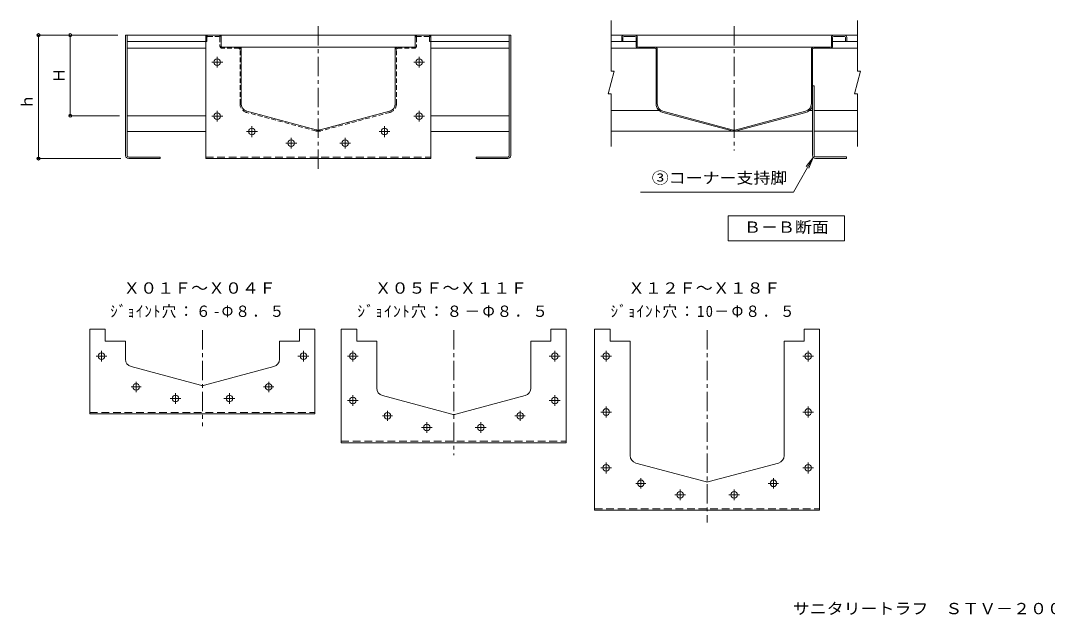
# Model space of a CAD drawing. Units: millimetres at full size, sheet at 1:5; details may follow other scales. Extents: x -1281 to 1152, y -959 to 955.
# Drawn here: x -1182 to 151, y -959 to -187 of the extents above; entities that cross this region are included whole.
import ezdxf
from ezdxf.enums import TextEntityAlignment as Align

# ---------------------------------------------------------------- set-up
doc = ezdxf.new("R2010")
doc.units = ezdxf.units.MM
doc.header["$LTSCALE"] = 5
doc.header["$PDMODE"] = 32
doc.header["$PDSIZE"] = 4
for name, pattern in [('CHAIN1', [8, 5, -1, 1, -1]), ('CHAIN2', [12, 9, -1, 1, -1]), ('DASHED1', [1.8, 1.2, -0.6]), ('DASHED2', [3, 2, -1])]:
    doc.linetypes.add(name, pattern=pattern)
for name, color, linetype, lineweight in [('0-0_通り芯', 3, 'Continuous', 9), ('0-1_躯体', 6, 'Continuous', 9), ('0-3_建具', 4, 'Continuous', 9), ('0-4_その他', 7, 'Continuous', 9), ('0-F_092', 7, 'Continuous', 9)]:
    doc.layers.add(name, color=color, linetype=linetype, lineweight=lineweight)
doc.layers.add('F-F_F-Fﾚｲﾔ', color=2, linetype='Continuous')
doc.styles.add('ＭＳ ゴシック', font='')
doc.styles.get('ＭＳ ゴシック').set_extended_font_data('MS Gothic')

msp = doc.modelspace()

# ---------------------------------------------------------------- linework, layer by layer
at = {"layer": '0-0_通り芯', "linetype": 'CHAIN1'}
msp.add_line((-255.868, -194.45), (-255.868, -356.009), dxfattribs=at)
at = {"layer": '0-0_通り芯'}
for p, q in [((-1043.864, -206.26), (-1043.864, -331.261)), ((-630.106, -206.26), (-1043.864, -206.26)), ((-649.865, -206.26), (-547.864, -206.26)), ((-547.865, -206.26), (-547.865, -331.261)), ((-401.869, -209.261), (-401.869, -214.26)), ((-400.369, -209.261), (-400.369, -214.26)), ((-398.868, -207.761), (-384.869, -207.761)), ((-129.868, -220.26), (-129.868, -209.261)), ((-128.369, -209.261), (-128.369, -220.26)), ((-112.869, -207.761), (-126.868, -207.761)), ((-111.369, -209.261), (-111.369, -214.26)), ((-109.868, -209.261), (-109.868, -214.26)), ((-1043.864, -214.26), (-941.865, -214.26)), ((-941.865, -223.26), (-1043.864, -223.26)), ((-895.865, -221.76), (-695.865, -221.76)), ((-547.864, -214.26), (-649.865, -214.26)), ((-649.865, -223.26), (-547.864, -223.26)), ((-131.368, -221.76), (-380.369, -221.76)), ((-357.369, -295.239), (-357.369, -224.76)), ((-355.869, -295.239), (-355.869, -224.76)), ((-155.869, -295.239), (-155.869, -224.76)), ((-154.369, -295.239), (-154.369, -224.76)), ((-152.869, -223.26), (-131.368, -223.26)), ((-111.369, -214.26), (-109.868, -214.26)), ((-353.243, -304.064), (-415.787, -304.064)), ((-258.845, -330.463), (-348.845, -306.348)), ((-348.457, -304.898), (-258.457, -329.014)), ((-163.279, -304.898), (-253.279, -329.014)), ((-252.891, -330.463), (-162.891, -306.348)), ((-158.493, -304.064), (-154.367, -304.064)), ((-152.367, -304.064), (-95.949, -304.064)), ((-941.865, -310.761), (-1043.864, -310.761)), ((-649.865, -310.761), (-547.865, -310.761)), ((-941.865, -331.261), (-1043.864, -331.261)), ((-649.865, -331.261), (-547.865, -331.261))]:
    msp.add_line(p, q, dxfattribs=at)
at = {"layer": '0-0_通り芯', "linetype": 'DASHED1'}
for p, q in [((-941.865, -209.26), (-941.865, -214.26)), ((-940.364, -209.26), (-940.364, -214.26)), ((-924.865, -206.26), (-938.865, -206.26)), ((-938.864, -207.761), (-924.865, -207.761)), ((-923.365, -209.26), (-923.365, -220.26)), ((-921.865, -220.26), (-921.865, -209.26)), ((-669.865, -220.26), (-669.865, -209.26)), ((-668.365, -209.26), (-668.365, -220.26)), ((-652.865, -206.26), (-666.865, -206.26)), ((-652.865, -207.761), (-666.865, -207.761)), ((-651.365, -209.26), (-651.365, -214.26)), ((-649.865, -209.26), (-649.865, -214.26)), ((-940.364, -214.26), (-941.865, -214.26)), ((-898.865, -221.76), (-920.365, -221.76)), ((-898.865, -223.26), (-920.365, -223.26)), ((-897.365, -295.239), (-897.365, -224.76)), ((-895.865, -295.239), (-895.865, -224.76)), ((-694.365, -295.239), (-694.365, -224.76)), ((-671.365, -221.76), (-692.865, -221.76)), ((-692.865, -223.26), (-671.365, -223.26)), ((-651.365, -214.26), (-649.865, -214.26)), ((-798.841, -330.463), (-888.841, -306.348)), ((-702.888, -306.348), (-792.888, -330.463)), ((-793.276, -329.014), (-753.276, -318.296))]:
    msp.add_line(p, q, dxfattribs=at)
at = {"layer": '0-0_通り芯', "color": 4, "linetype": 'CHAIN2'}
for p, q in [((-1038.796, -662.488), (-1025.536, -662.488)), ((-1032.166, -655.853), (-1032.166, -669.118)), ((-853.536, -662.488), (-866.796, -662.488)), ((-860.166, -655.853), (-860.166, -669.118)), ((-712.591, -699.988), (-699.331, -699.988)), ((-705.961, -693.353), (-705.961, -706.618)), ((-527.33, -699.988), (-540.59, -699.988)), ((-533.96, -693.353), (-533.96, -706.618)), ((-377.138, -780.853), (-377.138, -794.118)), ((-205.137, -780.853), (-205.137, -794.118)), ((-383.768, -787.488), (-370.508, -787.488)), ((-198.507, -787.488), (-211.767, -787.488))]:
    msp.add_line(p, q, dxfattribs=at)
at = {"layer": '0-0_通り芯', "color": 4}
for centre in [(-1032.166, -662.488), (-860.166, -662.488), (-705.961, -699.988), (-533.96, -699.988), (-377.138, -787.488), (-205.137, -787.488)]:
    msp.add_circle(centre, 4.25, dxfattribs=at)
at = {"layer": '0-0_通り芯', "linetype": 'DASHED1'}
for centre, radius, start, end in [((-938.865, -209.26), 3, 90, 180), ((-938.864, -209.26), 1.5, 90, 180), ((-924.865, -209.26), 3, 0, 90), ((-924.865, -209.26), 1.5, 0, 90), ((-666.865, -209.26), 3, 90, 180), ((-666.865, -209.26), 1.5, 90, 180), ((-652.865, -209.26), 3, 0, 90), ((-652.865, -209.26), 1.5, 0, 90), ((-920.365, -220.26), 3, 180, 270), ((-920.365, -220.26), 1.5, 180, 270), ((-898.865, -224.76), 3, 0, 90), ((-898.865, -224.76), 1.5, 0, 90), ((-692.865, -224.76), 3, 90, 180), ((-692.865, -224.76), 1.5, 90, 180), ((-671.365, -220.26), 3, 270, 0), ((-671.365, -220.26), 1.5, 270, 0), ((-885.865, -295.239), 11.5, 180, 254.99979), ((-705.865, -295.239), 11.5, 285.00021, 0), ((-795.865, -319.355), 11.5, 255.00041, 284.99959), ((-795.865, -319.355), 10, 254.99962, 285.00038)]:
    msp.add_arc(centre, radius, start, end, dxfattribs=at)
at = {"layer": '0-0_通り芯'}
for centre, radius, start, end in [((-398.869, -209.261), 3, 90, 180), ((-398.868, -209.261), 1.5, 90, 180), ((-384.869, -209.261), 3, 0, 90), ((-384.869, -209.261), 1.5, 0, 90), ((-126.868, -209.261), 3, 90, 180), ((-126.868, -209.261), 1.5, 90, 180), ((-112.869, -209.261), 3, 0, 90), ((-112.869, -209.261), 1.5, 0, 90), ((-380.369, -220.26), 3, 180, 270), ((-380.369, -220.26), 1.5, 180, 270), ((-358.869, -224.76), 3, 0, 90), ((-358.869, -224.76), 1.5, 0, 90), ((-152.869, -224.76), 3, 90, 180), ((-152.869, -224.76), 1.5, 90, 180), ((-131.368, -220.26), 3, 270, 0), ((-131.368, -220.26), 1.5, 270, 0), ((-345.869, -295.239), 11.5, 180, 254.99998), ((-345.869, -295.239), 10, 180, 254.99988), ((-165.867, -295.239), 10, 285.00012, 0), ((-165.867, -295.239), 11.5, 285.00002, 0), ((-255.869, -319.355), 11.5, 254.99998, 285.00002), ((-255.869, -319.355), 10, 254.99974, 270.00401), ((-255.867, -319.355), 10, 269.99599, 285.00026)]:
    msp.add_arc(centre, radius, start, end, dxfattribs=at)
at = {"layer": '0-1_躯体', "linetype": 'CHAIN1'}
for p, q in [((-795.864, -194.45), (-795.864, -382.662)), ((-926.914, -248.3), (-926.914, -234.227)), ((-664.815, -248.3), (-664.815, -234.227)), ((-919.877, -241.263), (-933.95, -241.263)), ((-671.851, -241.263), (-657.778, -241.263)), ((-926.914, -318.296), (-926.914, -304.223)), ((-664.815, -318.296), (-664.815, -304.223)), ((-919.877, -311.26), (-933.95, -311.26)), ((-671.851, -311.26), (-657.778, -311.26)), ((-874.828, -331.261), (-888.901, -331.261)), ((-881.865, -338.297), (-881.865, -324.224)), ((-716.901, -331.261), (-702.827, -331.261)), ((-709.864, -338.297), (-709.864, -324.224)), ((-823.827, -346.26), (-837.9, -346.26)), ((-830.864, -353.297), (-830.864, -339.224)), ((-767.901, -346.26), (-753.828, -346.26)), ((-760.864, -353.297), (-760.864, -339.224))]:
    msp.add_line(p, q, dxfattribs=at)
at = {"layer": '0-1_躯体'}
for p, q in [((-1045.864, -206.26), (-1045.864, -362.26)), ((-1045.864, -206.26), (-1043.864, -206.26)), ((-1043.864, -206.26), (-1043.864, -362.26)), ((-921.865, -206.26), (-941.865, -206.26)), ((-941.865, -206.26), (-941.865, -366.261)), ((-921.865, -221.76), (-921.865, -206.26)), ((-669.865, -221.76), (-669.865, -206.26)), ((-547.864, -206.26), (-547.864, -362.26)), ((-545.864, -206.26), (-547.864, -206.26)), ((-545.864, -206.26), (-545.864, -362.26)), ((-921.865, -221.76), (-895.865, -221.76)), ((-895.865, -295.239), (-895.865, -221.76)), ((-669.865, -221.76), (-695.865, -221.76)), ((-695.865, -295.239), (-695.865, -221.76)), ((-154.367, -272.052), (-152.367, -272.052)), ((-154.367, -362.052), (-154.367, -272.052)), ((-152.367, -362.052), (-152.367, -272.052)), ((-888.453, -304.898), (-798.453, -329.014)), ((-703.277, -304.898), (-793.277, -329.014)), ((-1041.864, -364.26), (-1000.864, -364.26)), ((-1041.864, -366.26), (-1000.864, -366.26)), ((-1000.864, -364.26), (-1000.864, -366.26)), ((-941.865, -366.261), (-649.865, -366.261)), ((-590.864, -364.26), (-590.864, -366.26)), ((-549.865, -364.26), (-590.864, -364.26)), ((-549.865, -366.26), (-590.864, -366.26)), ((-150.367, -364.052), (-110.367, -364.052)), ((-150.367, -366.052), (-110.367, -366.052)), ((-110.367, -364.052), (-110.367, -366.052))]:
    msp.add_line(p, q, dxfattribs=at)
at = {"layer": '0-1_躯体', "linetype": 'DASHED2'}
msp.add_line((-941.865, -364.26), (-649.865, -364.26), dxfattribs=at)
at = {"layer": '0-1_躯体', "color": 4, "linetype": 'CHAIN1'}
for p, q in [((-946.166, -588.756), (-946.166, -713.383)), ((-619.96, -588.756), (-619.96, -750.883)), ((-291.137, -588.756), (-291.137, -838.383)), ((-1070.179, -622.491), (-1084.252, -622.491)), ((-1077.216, -629.528), (-1077.216, -615.454)), ((-822.153, -622.491), (-808.08, -622.491)), ((-815.116, -629.528), (-815.116, -615.454)), ((-743.973, -622.491), (-758.047, -622.491)), ((-751.01, -629.528), (-751.01, -615.454)), ((-495.947, -622.491), (-481.874, -622.491)), ((-488.911, -629.528), (-488.911, -615.454)), ((-415.15, -622.491), (-429.224, -622.491)), ((-422.187, -629.528), (-422.187, -615.454)), ((-167.124, -622.491), (-153.051, -622.491)), ((-160.088, -629.528), (-160.088, -615.454)), ((-974.129, -677.488), (-988.202, -677.488)), ((-981.166, -684.525), (-981.166, -670.451)), ((-918.203, -677.488), (-904.13, -677.488)), ((-911.166, -684.525), (-911.166, -670.451)), ((-751.01, -687.024), (-751.01, -672.951)), ((-488.911, -687.024), (-488.911, -672.951)), ((-743.973, -679.988), (-758.047, -679.988)), ((-495.947, -679.988), (-481.874, -679.988)), ((-422.187, -702.026), (-422.187, -687.953)), ((-160.088, -702.026), (-160.088, -687.953)), ((-415.15, -694.989), (-429.224, -694.989)), ((-167.124, -694.989), (-153.051, -694.989)), ((-647.924, -714.988), (-661.997, -714.988)), ((-654.96, -722.025), (-654.96, -707.951)), ((-591.997, -714.988), (-577.924, -714.988)), ((-584.961, -722.025), (-584.961, -707.951)), ((-415.15, -767.488), (-429.224, -767.488)), ((-422.187, -774.524), (-422.187, -760.451)), ((-167.124, -767.488), (-153.051, -767.488)), ((-160.088, -774.524), (-160.088, -760.451)), ((-326.137, -809.525), (-326.137, -795.451)), ((-256.137, -809.525), (-256.137, -795.451)), ((-319.101, -802.488), (-333.174, -802.488)), ((-263.174, -802.488), (-249.101, -802.488))]:
    msp.add_line(p, q, dxfattribs=at)
at = {"layer": '0-1_躯体', "color": 4, "linetype": 'DASHED2'}
for p, q in [((-1092.166, -695.488), (-800.166, -695.488)), ((-765.961, -732.988), (-473.961, -732.988)), ((-437.138, -820.488), (-145.138, -820.488))]:
    msp.add_line(p, q, dxfattribs=at)
at = {"layer": '0-1_躯体'}
msp.add_lwpolyline([(-669.865, -206.26), (-649.865, -206.26), (-649.865, -366.261)], dxfattribs=at)
for centre in [(-926.914, -241.263), (-664.815, -241.263), (-926.914, -311.26), (-664.815, -311.26), (-881.865, -331.261), (-709.864, -331.261), (-830.864, -346.26), (-760.864, -346.26)]:
    msp.add_circle(centre, 4.25, dxfattribs=at)
for centre, radius, start, end in [((-885.865, -295.239), 10, 180, 254.99974), ((-705.865, -295.239), 10, 284.99989, 359.9995), ((-795.865, -319.355), 10, 254.99962, 285.00038), ((-1041.864, -362.26), 4, 180, 270), ((-1041.864, -362.26), 2, 180, 270), ((-549.865, -362.26), 2, 270, 0), ((-549.865, -362.26), 4, 270, 0), ((-150.367, -362.052), 4, 180, 270), ((-150.367, -362.052), 2, 180, 270)]:
    msp.add_arc(centre, radius, start, end, dxfattribs=at)
at = {"layer": '0-3_建具'}
for p, q in [((-1072.166, -587.488), (-1092.166, -587.488)), ((-1092.166, -587.488), (-1092.166, -697.488)), ((-1072.166, -602.988), (-1072.166, -587.488)), ((-820.166, -602.988), (-820.166, -587.488)), ((-820.166, -602.988), (-820.166, -587.488)), ((-745.961, -587.488), (-765.961, -587.488)), ((-765.961, -587.488), (-765.961, -734.988)), ((-745.961, -602.988), (-745.961, -587.488)), ((-493.961, -602.988), (-493.961, -587.488)), ((-493.96, -602.988), (-493.96, -587.488)), ((-417.138, -587.488), (-437.138, -587.488)), ((-437.138, -587.488), (-437.138, -822.488)), ((-417.138, -602.988), (-417.138, -587.488)), ((-165.138, -602.988), (-165.138, -587.488)), ((-165.138, -587.488), (-145.137, -587.488)), ((-165.137, -602.988), (-165.137, -587.488)), ((-145.138, -587.488), (-145.138, -822.488)), ((-145.137, -587.488), (-145.137, -822.488)), ((-1072.166, -602.988), (-1046.166, -602.988)), ((-1046.167, -626.466), (-1046.166, -602.988)), ((-820.166, -602.988), (-846.167, -602.988)), ((-846.167, -626.466), (-846.167, -602.988)), ((-846.165, -626.466), (-846.165, -602.988)), ((-745.961, -602.988), (-719.961, -602.988)), ((-719.961, -663.966), (-719.961, -602.988)), ((-493.96, -602.988), (-519.961, -602.988)), ((-519.961, -663.966), (-519.961, -602.988)), ((-519.959, -663.966), (-519.96, -602.988)), ((-417.138, -602.988), (-391.138, -602.988)), ((-391.138, -751.467), (-391.138, -602.988)), ((-165.137, -602.988), (-191.138, -602.988)), ((-191.138, -751.467), (-191.138, -602.988)), ((-191.136, -751.467), (-191.137, -602.988)), ((-1038.755, -636.126), (-948.754, -660.242)), ((-853.577, -636.125), (-943.578, -660.241)), ((-712.549, -673.625), (-622.549, -697.741)), ((-527.373, -673.626), (-617.372, -697.741)), ((-1092.166, -697.488), (-800.166, -697.488)), ((-765.961, -734.988), (-473.961, -734.988)), ((-383.726, -761.126), (-293.725, -785.242)), ((-198.55, -761.126), (-288.549, -785.241)), ((-437.138, -822.488), (-145.138, -822.488))]:
    msp.add_line(p, q, dxfattribs=at)
for points in [[(-820.166, -587.488), (-800.166, -587.488), (-800.166, -697.488)], [(-493.961, -587.488), (-473.961, -587.488), (-473.961, -734.988)]]:
    msp.add_lwpolyline(points, dxfattribs=at)
for centre in [(-1077.216, -622.491), (-815.116, -622.491), (-751.01, -622.491), (-488.911, -622.491), (-422.187, -622.491), (-160.088, -622.491), (-981.166, -677.488), (-911.166, -677.488), (-751.01, -679.988), (-488.911, -679.988), (-422.187, -694.989), (-160.088, -694.989), (-654.96, -714.988), (-584.961, -714.988), (-422.187, -767.488), (-160.088, -767.488), (-326.137, -802.488), (-256.137, -802.488)]:
    msp.add_circle(centre, 4.25, dxfattribs=at)
for centre, start, end in [((-1036.167, -626.467), 179.99934, 254.9998), ((-856.165, -626.466), 285.00026, 0.0005), ((-946.166, -650.582), 254.99971, 285.00029), ((-709.961, -663.966), 179.99956, 254.99968), ((-529.961, -663.966), 285.00032, 359.9997), ((-619.96, -688.082), 254.99971, 285.00029), ((-381.138, -751.467), 179.99987, 254.99982), ((-201.138, -751.466), 285.00032, 359.99987), ((-291.137, -775.582), 254.99974, 285.00029)]:
    msp.add_arc(centre, 10, start, end, dxfattribs=at)
at = {"layer": '0-4_その他'}
for p, q in [((-1160.397, -206.26), (-1055.864, -206.26)), ((-1158.897, -206.26), (-1158.897, -366.26)), ((-1117.619, -206.26), (-1117.619, -310.761)), ((-1119.119, -310.761), (-1053.864, -310.761)), ((-1160.397, -366.26), (-1051.864, -366.26))]:
    msp.add_line(p, q, dxfattribs=at)
for p in [(-1158.897, -206.26), (-1117.619, -206.26), (-1117.619, -310.761), (-1158.897, -366.26)]:
    msp.add_point(p, dxfattribs=at)
at = {"layer": '0-F_092', "color": 3}
for p, q in [((-415.787, -253.097), (-415.787, -187.251)), ((-95.949, -253.097), (-95.949, -187.251)), ((-95.949, -206.26), (-415.787, -206.26)), ((-383.369, -209.261), (-383.369, -220.26)), ((-381.869, -220.26), (-381.869, -209.261)), ((-383.369, -214.261), (-415.787, -214.261)), ((-358.869, -223.261), (-415.787, -223.261)), ((-152.869, -223.261), (-95.949, -223.261)), ((-128.369, -214.261), (-95.949, -214.261)), ((-411.878, -253.097), (-419.697, -282.279)), ((-415.787, -253.097), (-411.878, -253.097)), ((-92.039, -253.097), (-99.858, -282.279)), ((-95.949, -253.097), (-92.039, -253.097)), ((-419.697, -282.279), (-415.787, -282.279)), ((-415.787, -350.577), (-415.787, -282.279)), ((-99.858, -282.279), (-95.949, -282.279)), ((-95.949, -350.577), (-95.949, -282.279)), ((-193.394, -330.855), (-415.787, -330.855)), ((-202.368, -330.855), (-154.367, -330.855)), ((-152.367, -330.855), (-95.949, -330.855))]:
    msp.add_line(p, q, dxfattribs=at)
at = {"layer": '0-F_092'}
for p, q in [((-153.318, -364.753), (-162.449, -376.654)), ((-263.902, -440.66), (-112.75, -440.66)), ((-263.902, -440.66), (-263.902, -473.16)), ((-112.75, -473.16), (-112.75, -440.66)), ((-263.902, -473.16), (-112.75, -473.16))]:
    msp.add_line(p, q, dxfattribs=at)
msp.add_lwpolyline([(-377.436, -409.659), (-179.244, -409.659), (-153.318, -364.753), (-159.058, -378.612)], dxfattribs=at)

# ---------------------------------------------------------------- texts
at = {"layer": '0-4_その他', "color": 2, "style": 'ＭＳ ゴシック'}
for s, p in [('Ｈ', (-1120.619, -268.511)), ('ｈ', (-1161.897, -302.51))]:
    msp.add_text(s, height=14.66, rotation=90, dxfattribs=at).set_placement(p, align=Align.BOTTOM_LEFT)
at = {"layer": '0-F_092', "style": 'ＭＳ ゴシック', "width": 1.1}
for s, p in [('③コーナー支持脚', (-363.007, -402.99)), ('Ｘ０１Ｆ～Ｘ０４Ｆ', (-1048.838, -545.9)), ('Ｘ０５Ｆ～Ｘ１１Ｆ', (-722.633, -545.9)), ('Ｘ１２Ｆ～Ｘ１８Ｆ', (-393.809, -545.9))]:
    msp.add_text(s, height=14.66, dxfattribs=at).set_placement(p, align=Align.BOTTOM_LEFT)
at = {"layer": '0-F_092', "color": 2, "style": 'ＭＳ ゴシック', "width": 1.1}
msp.add_text('Ｂ－Ｂ断面', height=14.66, dxfattribs=at).set_placement((-243.326, -466.911), align=Align.BOTTOM_LEFT)
at = {"layer": '0-F_092', "char_height": 14.66, "attachment_point": 7, "style": 'ＭＳ ゴシック'}
for s, insert in [('\\T1.17;\\W0.95;ｼﾞｮｲﾝﾄ穴：６-Φ８．５', (-1065.713, -573.261)), ('\\T1.16;ｼﾞｮｲﾝﾄ穴：８－Φ８．５', (-745.132, -573.261)), ('\\T1.18;\\W0.95;ｼﾞｮｲﾝﾄ穴：10－Φ８．５', (-416.309, -573.261))]:
    msp.add_mtext(s, dxfattribs=dict(at, insert=insert))
at = {"layer": 'F-F_F-Fﾚｲﾔ', "style": 'ＭＳ ゴシック', "width": 1.1}
msp.add_text('サニタリートラフ\u3000ＳＴＶ－２００\u3000十字コーナー\u3000Ｘ０１Ｆ～Ｘ１８Ｆ', height=14.66, dxfattribs=at).set_placement((-180, -961.639), align=Align.BOTTOM_LEFT)

doc.saveas('drawing.dxf')
